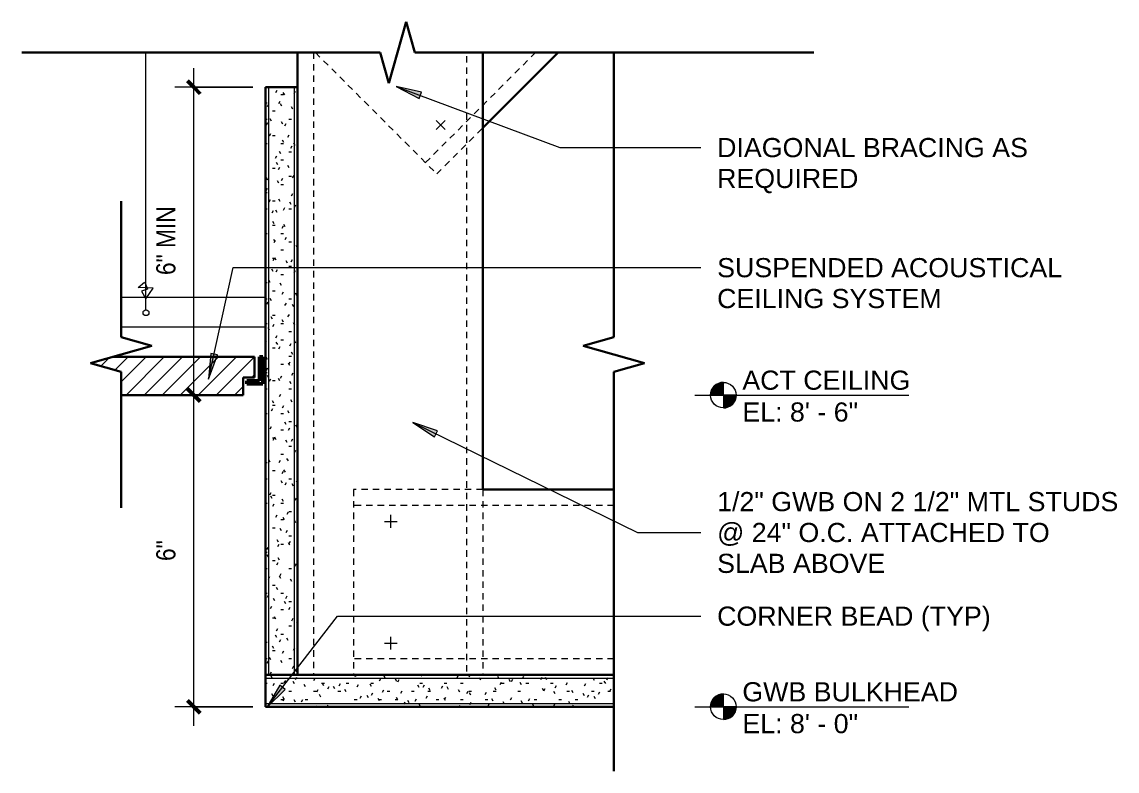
# Model space of a CAD drawing. Header units: inches. Extents: x 65 to 406, y 49 to 174.
# Drawn here: x 169.72 to 191.16, y 59.64 to 74.3 of the extents above; entities that cross this region are included whole.
import ezdxf

# ---------------------------------------------------------------- set-up
doc = ezdxf.new("R2010")
doc.units = ezdxf.units.IN
doc.header["$MEASUREMENT"] = 0
doc.linetypes.add('Hidden 1_8_', pattern=[0.1875, 0.125, -0.06249999999999999])
for name, color, linetype, lineweight in [('A-ANNO-DIMS', 211, 'Continuous', 9), ('A-ANNO-DIMS-4', 211, 'Continuous', 9), ('A-ANNO-NOTE', 131, 'Continuous', 20), ('A-DETL', 90, 'Continuous', 9), ('A-DETL-GENF', 92, 'Continuous', 9), ('A-DETL-HDLN', 90, 'Hidden 1_8_', 9), ('A-DETL-MEDM', 33, 'Continuous', 30), ('A-DETL-THIN', 151, 'Continuous', 9), ('G-ANNO-TEXT', 231, 'Continuous', 9)]:
    doc.layers.add(name, color=color, linetype=linetype, lineweight=lineweight)
doc.styles.add('Arial_2', font='arial.ttf', dxfattribs={"height": 0.3749999999999999})
doc.styles.add('Arial_3', font='arial.ttf', dxfattribs={"width": 0.85, "height": 0.3749999999999999})
doc.dimstyles.new('Linear_-_3_32__Arial__85_-_1_2__Tolerance', dxfattribs={"dimscale": 12, "dimtxt": 0.3825972749838638, "dimasz": 0.02083333333333333, "dimexe": 0.03125, "dimexo": 0.02083333333333334, "dimgap": 0.02083333333333333, "dimtad": 1, "dimdec": 1, "dimrnd": 0.5, "dimzin": 3, "dimdsep": 46, "dimlunit": 4, "dimtxsty": 'Arial_3', "dimblk1": 'OBLIQUE', "dimblk2": 'OBLIQUE', "dimsah": 1, "dimcen": 0.09, "dimdle": 0.03125, "dimazin": 0, "dimtfac": 1, "dimtdec": 4, "dimtix": 1, "dimtmove": 0, "dimatfit": 3, "dimfxl": 1, "dimtvp": 1, "dimfrac": 2, "dimtolj": 1, "dimtzin": 0, "dimarcsym": 2})
doc.dimstyles.new('Linear_-_3_32__Arial__85_-_1__Tolerance', dxfattribs={"dimscale": 12, "dimtxt": 0.3825972749838638, "dimasz": 0.02083333333333333, "dimexe": 0.03125, "dimexo": 0.02083333333333334, "dimgap": 0.02083333333333333, "dimtad": 1, "dimdec": 0, "dimzin": 3, "dimdsep": 46, "dimlunit": 4, "dimtxsty": 'Arial_3', "dimblk1": 'OBLIQUE', "dimblk2": 'OBLIQUE', "dimsah": 1, "dimcen": 0.09, "dimdle": 0.03125, "dimazin": 0, "dimtfac": 1, "dimtdec": 4, "dimtix": 1, "dimtmove": 0, "dimatfit": 3, "dimfxl": 1, "dimtvp": 1, "dimfrac": 2, "dimtolj": 1, "dimtzin": 0, "dimarcsym": 2})

# ---------------------------------------------------------------- blocks, each defined once
blk = doc.blocks.new('Gypsum Wallboard-Section - 5_8_-2599201-Section Detail - Drywall Bulkhead 4')
at = {"layer": 'A-DETL-GENF'}
h = blk.add_hatch(dxfattribs=at)
h.set_pattern_fill('FP_7', color=256, style=0, pattern_type=2)
h.set_pattern_definition([(0, (-185.694, -61.521), (0.64, 0.16), [0.053, -0.427, 0.053, -0.427, -2.56]), (0, (-185.694, -61.521), (0.64, 0.16), [-0.96, 0.053, -0.907, 0.053, -0.427, -1.12]), (0, (-185.694, -61.521), (0.64, 0.16), [-2.4, 0.053, -0.267, 0.053, -0.747]), (120, (-185.454, -61.441), (-0.45856406460551, 0.4742562584220408), [0.05299999999999999, -0.427, 0.05299999999999999, -0.427, -2.56]), (120, (-185.454, -61.441), (-0.45856406460551, 0.4742562584220408), [-0.9599999999999999, 0.05299999999999999, -0.9069999999999999, 0.05299999999999999, -0.427, -1.12]), (120, (-185.454, -61.441), (-0.45856406460551, 0.4742562584220408), [-2.399999999999999, 0.05299999999999999, -0.267, 0.05299999999999999, -0.7469999999999999]), (240, (-185.374, -61.121), (-0.1814359353944897, -0.6342562584220407), [0.053, -0.427, 0.053, -0.427, -2.56]), (240, (-185.374, -61.121), (-0.1814359353944897, -0.6342562584220407), [-0.96, 0.053, -0.907, 0.053, -0.427, -1.12]), (240, (-185.374, -61.121), (-0.1814359353944897, -0.6342562584220407), [-2.4, 0.053, -0.267, 0.053, -0.747])])
h.paths.add_polyline_path([(0.6249999200002455, -0.6249999999999324), (6.817665839260726, -0.6249999999999324), (6.817665839260736, 7.460698725481051e-14), (2.451372438372345e-13, 7.460698725481051e-14), (2.34479102800833e-13, -0.6249999999999324)], flags=0)
for p, q in [((0, -0.06249999999999994), (6.817665839260481, -0.06249999999999994)), ((0, -0.5625000000000024), (6.817665839260483, -0.5625000000000024))]:
    blk.add_line(p, q, dxfattribs=at)
at = {"layer": 'A-DETL-MEDM'}
for p, q in [((0, -0.6250000000000027), (0, 0)), ((0.6249999200000096, 0), (6.817665839260483, 0)), ((6.817665839260483, -0.6250000000000027), (0, -0.6250000000000027))]:
    blk.add_line(p, q, dxfattribs=at)
blk = doc.blocks.new('Gypsum Wallboard-Section - 5_8_-2599202-Section Detail - Drywall Bulkhead 4')
at = {"layer": 'A-DETL-GENF'}
h = blk.add_hatch(dxfattribs=at)
h.set_pattern_fill('FP_8', color=256, style=0, pattern_type=2)
h.set_pattern_definition([(270, (-61.521, 185.694), (0.16, -0.64), [0.053, -0.427, 0.053, -0.427, -2.56]), (270, (-61.521, 185.694), (0.16, -0.64), [-0.96, 0.053, -0.907, 0.053, -0.427, -1.12]), (270, (-61.521, 185.694), (0.16, -0.64), [-2.4, 0.053, -0.267, 0.053, -0.747]), (29.99999999999999, (-61.441, 185.454), (0.4742562584220408, 0.4585640646055101), [0.053, -0.427, 0.053, -0.427, -2.56]), (29.99999999999999, (-61.441, 185.454), (0.4742562584220408, 0.4585640646055101), [-0.96, 0.053, -0.907, 0.053, -0.427, -1.12]), (29.99999999999999, (-61.441, 185.454), (0.4742562584220408, 0.4585640646055101), [-2.4, 0.053, -0.267, 0.053, -0.747]), (150, (-61.121, 185.374), (-0.6342562584220407, 0.1814359353944898), [0.053, -0.427, 0.053, -0.427, -2.56]), (150, (-61.121, 185.374), (-0.6342562584220407, 0.1814359353944898), [-0.96, 0.053, -0.907, 0.053, -0.427, -1.12]), (150, (-61.121, 185.374), (-0.6342562584220407, 0.1814359353944898), [-2.4, 0.053, -0.267, 0.053, -0.747])])
h.paths.add_polyline_path([(7.460698725481051e-14, -0.6250000000002308), (11.50000000000007, -0.6250000000002308), (11.50000000000007, -2.1316282072803e-13), (7.460698725481051e-14, -2.1316282072803e-13)], flags=0)
for p, q in [((0, -0.06249999999999994), (11.49999999999999, -0.06249999999999994)), ((0, -0.5625000000000024), (11.49999999999999, -0.5625000000000024))]:
    blk.add_line(p, q, dxfattribs=at)
at = {"layer": 'A-DETL-MEDM'}
for p, q in [((0, 0), (11.49999999999999, 0)), ((0, -0.6250000000000027), (0, 0)), ((11.49999999999999, 0), (11.49999999999999, -0.6250000000000027)), ((11.49999999999999, -0.6250000000000027), (0, -0.6250000000000027))]:
    blk.add_line(p, q, dxfattribs=at)
blk = doc.blocks.new('Break Line - Break Line-2599203-Section Detail - Drywall Bulkhead 4')
at = {"layer": 'A-DETL-MEDM'}
for p, q in [((0.169052581924793, 0.5999247670243675), (-0.1690525819247961, -0.5999247670247505)), ((0.3381051638495886, -1.80855330711438e-13), (0.169052581924793, 0.5999247670243675)), ((-0.3381051638495473, -1.80855330711438e-13), (-8.153146860513182, -1.80855330711438e-13)), ((-0.1690525819247961, -0.5999247670247504), (-0.3381051638495473, -1.80855330711438e-13)), ((5.911304243068954, -1.80855330711438e-13), (0.3381051638495886, -1.80855330711438e-13))]:
    blk.add_line(p, q, dxfattribs=at)
blk = doc.blocks.new('Break Line - Break Line-V1-Section Detail - Drywall Bulkhead 4')
at = {"layer": 'A-DETL-MEDM'}
for p, q in [((0.169052581924793, 0.5999247670243675), (-0.1690525819247961, -0.5999247670247505)), ((0.3381051638495886, -1.80855330711438e-13), (0.169052581924793, 0.5999247670243675)), ((-0.3381051638495473, -1.80855330711438e-13), (-8.153146860513182, -1.80855330711438e-13)), ((-0.1690525819247961, -0.5999247670247504), (-0.3381051638495473, -1.80855330711438e-13)), ((7.350350393248437, -1.80855330711438e-13), (0.3381051638495886, -1.80855330711438e-13))]:
    blk.add_line(p, q, dxfattribs=at)
blk = doc.blocks.new('Break Line - Break Line-2599368-Section Detail - Drywall Bulkhead 4')
at = {"layer": 'A-DETL-MEDM'}
for p, q in [((-0.3381051638495471, 1.80855330711438e-13), (-0.169052581924796, 0.5999247670247504)), ((-0.169052581924796, 0.5999247670247505), (0.169052581924793, -0.5999247670243675)), ((-2.99999999999998, 1.80855330711438e-13), (-0.338105163849547, 1.80855330711438e-13)), ((0.169052581924793, -0.5999247670243675), (0.3381051638495886, 1.80855330711438e-13)), ((0.3381051638495886, 1.80855330711438e-13), (3.000000000000018, 1.80855330711438e-13))]:
    blk.add_line(p, q, dxfattribs=at)
blk = doc.blocks.new('FORM Elevation Symbol - Default-654938-Section Detail - Drywall Bulkhead 4')
at = {"layer": 'A-ANNO-NOTE', "lineweight": 9}
h = blk.add_hatch(color=256, dxfattribs=at)
edge = h.paths.add_edge_path(flags=0)
edge.add_line((0.06228824751588267, -1.7167258113785e-19), (-0.0002117524841174084, 2.019428190207925e-16))
edge.add_arc((0.06228824751588276, 1.196959198423997e-16), 0.06250000000000012, 90.00000000000028, 180.0000000000003, ccw=False)
edge.add_line((0.06228824751588278, 0.06250000000000029), (0.06228824751588267, 0))
h = blk.add_hatch(color=256, dxfattribs=at)
edge = h.paths.add_edge_path(flags=0)
edge.add_arc((0.06228824751588245, -5.818472602597125e-16), 0.06250000000000006, -89.99999999999937, 7.958078640513122e-13, ccw=False)
edge.add_line((0.06228824751588317, -0.06250000000000068), (0.06228824751588328, 0))
edge.add_line((0.06228824751588328, 2.587522633013546e-21), (0.1247882475158825, -2.019428190207919e-16))
at = {"layer": 'A-ANNO-NOTE'}
for p, q in [((0.06228824751588267, 0), (0.06228824751588278, 0.06250000000000029)), ((-0.07662312999484315, 2.200828220587822e-16), (0.9695718919529006, -2.93551736688739e-17)), ((-0.0002117524841174084, 2.019428190207925e-16), (0.06228824751588267, -1.7167258113785e-19)), ((0.1247882475158825, -2.019428190207919e-16), (0.06228824751588328, 2.587522633013546e-21)), ((0.06228824751588328, 0), (0.06228824751588317, -0.06250000000000068))]:
    blk.add_line(p, q, dxfattribs=at)
blk.add_circle((0.06228824751588267, 0), 0.06250000000000014, dxfattribs=at)
for centre, radius, start, end in [((0.06228824751588276, 1.196959198423997e-16), 0.06250000000000012, 89.99999999999994, 180), ((0.06228824751588245, -5.818472602597125e-16), 0.06250000000000006, 270.0000000000002, 4.007498898644031e-13)]:
    blk.add_arc(centre, radius, start, end, dxfattribs=at)
blk = doc.blocks.new('DIMBLOCK9-Section Detail - Drywall Bulkhead 4')
at = {"layer": 'A-ANNO-DIMS-4'}
for p, q in [((173.0865127423898, 66.62059531344553), (173.0865127423898, 73.396274085526)), ((174.2402269977309, 73.021274085526), (172.7115127423898, 73.021274085526)), ((173.0865127423898, 73.021274085526), (174.2402269977309, 73.021274085526)), ((173.1597360470931, 66.99559531344553), (172.7115127423898, 66.99559531344553)), ((173.0865127423898, 66.99559531344553), (173.1597360470931, 66.99559531344553))]:
    blk.add_line(p, q, dxfattribs=at)
at = {"layer": 'A-ANNO-DIMS-4', "lineweight": 50}
for p, q in [((173.0865127423898, 73.021274085526), (172.9615127423898, 73.14627408552602)), ((173.0865127423898, 73.021274085526), (173.2115127423897, 72.896274085526)), ((173.0865127423898, 66.99559531344553), (172.9615127423898, 67.12059531344555)), ((173.0865127423898, 66.99559531344553), (173.2115127423897, 66.87059531344553))]:
    blk.add_line(p, q, dxfattribs=at)
at = {"layer": 'A-ANNO-DIMS-4', "color": 0, "insert": (172.349676615856, 69.34624710816756), "char_height": 0.3749999999999999, "width": 1.589250219163741, "attachment_point": 1, "rotation": 90, "line_spacing_factor": 0.9417779076525877, "style": 'Arial_3'}
blk.add_mtext('6" MIN', dxfattribs=at)
blk = doc.blocks.new('_Oblique')
at = {"color": 0, "linetype": 'ByBlock', "lineweight": -2}
blk.add_line((-0.5, -0.5), (0.5, 0.5), dxfattribs=at)
blk = doc.blocks.new('DIMBLOCK10-Section Detail - Drywall Bulkhead 4')
at = {"layer": 'A-ANNO-DIMS-4'}
for p, q in [((173.0865127423898, 60.52127408552602), (173.0865127423898, 67.37059531344553)), ((173.1597360470931, 66.99559531344553), (172.7115127423898, 66.99559531344553)), ((173.0865127423898, 66.99559531344553), (173.1597360470931, 66.99559531344553)), ((174.2402270777309, 60.89627408552602), (172.7115127423898, 60.89627408552602)), ((173.0865127423898, 60.89627408552602), (174.2402270777309, 60.89627408552602))]:
    blk.add_line(p, q, dxfattribs=at)
at = {"layer": 'A-ANNO-DIMS-4', "lineweight": 50}
for p, q in [((173.0865127423898, 66.99559531344553), (172.9615127423898, 67.12059531344555)), ((173.0865127423898, 66.99559531344553), (173.2115127423897, 66.87059531344553)), ((173.0865127423898, 60.89627408552602), (172.9615127423898, 61.02127408552602)), ((173.0865127423898, 60.89627408552602), (173.2115127423897, 60.77127408552602))]:
    blk.add_line(p, q, dxfattribs=at)
at = {"layer": 'A-ANNO-DIMS-4', "color": 0, "insert": (172.349676615856, 63.74874995007102), "char_height": 0.3749999999999999, "width": 0.4732433985954253, "attachment_point": 1, "rotation": 90, "line_spacing_factor": 0.9417779076525877, "style": 'Arial_3'}
blk.add_mtext('6"', dxfattribs=at)

msp = doc.modelspace()

# ---------------------------------------------------------------- hatches: boundary and pattern name
at = {"layer": 'A-DETL-GENF'}
h = msp.add_hatch(dxfattribs=at)
h.set_pattern_fill('FP_9', style=0, pattern_type=2)
h.set_pattern_definition([(45, (-11.20342523133676, 0), (-0.1767766952966369, 0.1767766952966369), [])])
h.paths.add_polyline_path([(174.0478528180011, 66.99559531344562), (174.0478528180011, 67.34113449342013), (174.2746798166486, 67.34113449342013), (174.2746798166486, 67.74559531344562), (171.5062460580131, 67.74559531344562), (171.0639236108018, 67.62095343190566), (171.6638483778264, 67.45190084998092), (171.6638483778264, 66.99559531344562)], flags=0)
at = {"layer": 'G-ANNO-TEXT'}
for points in [[(177.0474529294078, 73.03689723104117), (177.4928449563917, 72.80034060498838), (177.5388939511624, 72.92367701567721)], [(173.3732255158743, 67.30894841781186), (173.5456414773322, 67.78287439437865), (173.4171054772067, 67.81135029283196)], [(177.3737466036278, 66.45815563592517), (177.793896778162, 66.17921670735991), (177.8517752152634, 66.29746418783918)], [(174.5154185875752, 60.87981782345177), (174.8730840098014, 61.23535761134336), (174.768876387676, 61.31581350989637)]]:
    msp.add_hatch(color=7, dxfattribs=at).paths.add_polyline_path(points, flags=0)

# ---------------------------------------------------------------- linework, layer by layer
at = {"layer": 'A-DETL', "lineweight": 50}
for p, q in [((174.4342168036143, 67.74559531344553), (174.370786831137, 67.74559531344553)), ((174.370786831137, 67.74559531344553), (174.370786831137, 67.27684531344556)), ((174.4342168036143, 67.21434531344556), (174.4342168036143, 67.74559531344553)), ((174.370786831137, 67.27684531344556), (174.120786831137, 67.27684531344556)), ((174.120786831137, 67.27684531344556), (174.120786831137, 67.21434531344556)), ((174.120786831137, 67.21434531344556), (174.4342168036143, 67.21434531344556))]:
    msp.add_line(p, q, dxfattribs=at)
at = {"layer": 'A-DETL-HDLN'}
for p, q in [((175.427726997731, 73.70131025689935), (175.427726997731, 61.52127408552602)), ((175.4660445161549, 73.70131025689935), (177.8404270075031, 71.32692776555125)), ((177.6194561383822, 71.54789863467211), (179.7728677606094, 73.70131025689935)), ((178.427722997731, 61.58377400552602), (178.4277229977309, 73.70131025689935)), ((177.6194561383822, 71.54789863467211), (178.7402229977309, 72.66866549402084)), ((177.8404270075031, 71.32692776555125), (178.7402229977309, 72.22672375577912)), ((178.7402229977309, 65.14627000552606), (176.2134227687822, 65.14627000552606)), ((176.2134227687822, 65.14627000552606), (176.2134227687822, 61.52127408552602)), ((178.7402229977309, 65.14627000552606), (178.7402229977309, 61.52127408552602)), ((181.3078929169913, 64.83377000552602), (176.2134227687822, 64.833770005526)), ((181.3078929169913, 61.83377400552494), (176.2134227687822, 61.83377400552492))]:
    msp.add_line(p, q, dxfattribs=at)
at = {"layer": 'A-DETL-MEDM'}
for p, q in [((175.1152269977308, 73.021274085526), (175.1152269977308, 73.70131025689935)), ((178.7402229977309, 65.14627000552606), (178.7402229977309, 73.70131025689935)), ((178.7402229977309, 72.22672375577912), (180.2148094988511, 73.70131025689935)), ((174.2746798166484, 67.74559531344553), (171.5062460580129, 67.74559531344553)), ((174.2746798166484, 67.34113449342006), (174.2746798166484, 67.74559531344553)), ((174.0478528180009, 66.99559531344553), (174.0478528180009, 67.34113449342006)), ((174.0478528180009, 67.34113449342006), (174.2746798166484, 67.34113449342006)), ((171.6638483778262, 66.99559531344553), (174.0478528180009, 66.99559531344553)), ((181.3078929169913, 65.14627000552608), (178.7402229977309, 65.14627000552606))]:
    msp.add_line(p, q, dxfattribs=at)
at = {"layer": 'A-DETL-THIN'}
for p, q in [((172.1481013562435, 68.66537524966473), (172.1481013562435, 73.70131025689935)), ((178.0047018214012, 72.19252910867218), (177.8279251261046, 72.36930580396873)), ((177.8279251261046, 72.19252910867212), (178.0047018214012, 72.36930580396873)), ((171.9983717413273, 69.09938854598468), (172.1176894407424, 69.20498809734417)), ((172.2899506707273, 69.0915141987704), (171.9983717413273, 69.09938854598468)), ((172.1796235346482, 69.06789087119355), (172.0614156097992, 69.02851884918815)), ((172.0614156097992, 69.02851884918815), (172.1481013562435, 68.87890482244657)), ((172.1289178249684, 69.20498809734417), (172.1796235346482, 69.06789087119355)), ((172.1481013562435, 68.87890482244657), (172.2899506707273, 69.0915141987704)), ((174.4902270777307, 68.90569487985582), (171.6638483778262, 68.90569487985582)), ((174.4902270777308, 68.32527081883578), (171.6638483778262, 68.32527081883578)), ((176.8166551831927, 64.5253572608867), (177.0666551831926, 64.5253572608867)), ((176.9416551831927, 64.4003572608867), (176.9416551831927, 64.6503572608867)), ((176.9416551831927, 62.01718675016443), (176.9416551831927, 62.26718675016443)), ((176.8166551831927, 62.14218675016443), (177.0666551831926, 62.14218675016443))]:
    msp.add_line(p, q, dxfattribs=at)
msp.add_circle((172.1489097125838, 68.60860903663948), 0.05677196826957243, dxfattribs=at)
at = {"layer": 'G-ANNO-TEXT', "color": 7}
for p, q in [((177.0474529294078, 73.03689723104117), (177.4928449563917, 72.80034060498838)), ((177.5388939511624, 72.92367701567721), (177.0474529294078, 73.03689723104117)), ((177.0474529294078, 73.03689723104117), (180.2498141250365, 71.84126073466555)), ((177.4928449563917, 72.80034060498838), (177.5388939511624, 72.92367701567721)), ((180.2498141250365, 71.84126073466555), (183.0075230907417, 71.84126073466555)), ((173.3732255158743, 67.30894841781186), (173.8565923260193, 69.49079481227552)), ((173.8565923260193, 69.49079481227552), (183.0075230907418, 69.49079481227552)), ((173.4171054772067, 67.81135029283196), (173.3732255158743, 67.30894841781186)), ((173.3732255158743, 67.30894841781186), (173.5456414773322, 67.78287439437865)), ((173.5456414773322, 67.78287439437865), (173.4171054772067, 67.81135029283196)), ((177.3737466036278, 66.45815563592517), (177.793896778162, 66.17921670735991)), ((177.8517752152634, 66.29746418783918), (177.3737466036278, 66.45815563592517)), ((177.3737466036278, 66.45815563592517), (181.7680549445111, 64.30727937301266)), ((177.793896778162, 66.17921670735991), (177.8517752152634, 66.29746418783918)), ((181.7680549445111, 64.30727937301266), (183.0075230907418, 64.30727937301266)), ((174.5154185875752, 60.87981782345177), (175.8975237758757, 62.6699400865829)), ((175.8975237758757, 62.6699400865829), (183.0075230907417, 62.6699400865829)), ((174.768876387676, 61.31581350989637), (174.5154185875752, 60.87981782345177)), ((174.8730840098014, 61.23535761134336), (174.768876387676, 61.31581350989637)), ((174.5154185875752, 60.87981782345177), (174.8730840098014, 61.23535761134336))]:
    msp.add_line(p, q, dxfattribs=at)

# ---------------------------------------------------------------- block references
at = {"layer": 'A-ANNO-NOTE', "xscale": 4, "yscale": 4, "zscale": 4}
for p in [(183.2000889184512, 66.99559531344553), (183.2000889184512, 60.89627408552602)]:
    msp.add_blockref('FORM Elevation Symbol - Default-654938-Section Detail - Drywall Bulkhead 4', p, dxfattribs=at)
at = {"layer": 'A-DETL-GENF'}
for name, p, rotation in [('Break Line - Break Line-V1-Section Detail - Drywall Bulkhead 4', (177.0703079858544, 73.70131025689916), 180), ('Break Line - Break Line-2599203-Section Detail - Drywall Bulkhead 4', (181.3078929169912, 67.7900060138304), 90.00000000000014), ('Gypsum Wallboard-Section - 5_8_-2599202-Section Detail - Drywall Bulkhead 4', (174.4902269977309, 61.52127408552602), 90), ('Break Line - Break Line-2599368-Section Detail - Drywall Bulkhead 4', (171.6638483778264, 67.79000601383039), 90.0000000000001)]:
    msp.add_blockref(name, p, dxfattribs=dict(at, rotation=rotation))
msp.add_blockref('Gypsum Wallboard-Section - 5_8_-2599201-Section Detail - Drywall Bulkhead 4', (174.4902270777309, 61.52127408552602), dxfattribs=at)

# ---------------------------------------------------------------- texts
at = {"layer": 'A-ANNO-NOTE', "lineweight": 9, "char_height": 0.3749999999999999, "attachment_point": 1, "style": 'Arial_2'}
for s, insert, width in [('ACT CEILING', (183.8210446372024, 67.47596269655727), 4.014749999999998), ('EL: 8\' - 6"', (183.8210446372024, 66.8530362129041), 2.764874999999998), ('GWB BULKHEAD', (183.8210446372024, 61.37664146863776), 5.214124999999997), ('EL: 8\' - 0"', (183.8210446372024, 60.75371498498458), 2.764874999999998)]:
    msp.add_mtext(s, dxfattribs=dict(at, insert=insert, width=width))
at = {"layer": 'G-ANNO-TEXT', "color": 7, "char_height": 0.3749999999999999, "attachment_point": 1, "style": 'Arial_2'}
for s, insert, width in [('DIAGONAL BRACING AS ', (183.3275230907417, 72.02876073466555), 7.638124999999999), ('REQUIRED', (183.3275230907417, 71.4245940679989), 3.396124999999999), ('SUSPENDED ACOUSTICAL ', (183.3275230907417, 69.67829481227552), 8.471374999999998), ('CEILING SYSTEM', (183.3275230907417, 69.07412814560887), 5.365624999999999), ('1/2" GWB ON 2 1/2" MTL STUDS ', (183.3275230907417, 65.09899525227776), 9.797), ('@ 24" O.C. ATTACHED TO ', (183.3275230907417, 64.49482858561109), 8.168374999999997), ('SLAB ABOVE', (183.3275230907417, 63.89066191894442), 4.039999999999999), ('CORNER BEAD (TYP)', (183.3275230907417, 62.8574400865829), 6.577624999999999)]:
    msp.add_mtext(s, dxfattribs=dict(at, insert=insert, width=width))

# ---------------------------------------------------------------- dimensions: what is measured, and where the dimension line sits
at = {"layer": 'A-ANNO-DIMS'}
for base, p1, p2, dimstyle, override, picture, middle in [((173.0865127423898, 73.02127408552603), (172.9097360470931, 66.99559531344553), (174.4902269977309, 73.021274085526), 'Linear_-_3_32__Arial__85_-_1__Tolerance', {"dimpost": '<>MIN', "dimfxl": 6.22950690740038}, 'DIMBLOCK9-Section Detail - Drywall Bulkhead 4', (172.6450478708797, 70.00843469948573)), ((173.0865127423898, 66.99559531344556), (174.4902270777309, 60.89627408552602), (172.9097360470931, 66.99559531344553), 'Linear_-_3_32__Arial__85_-_1_2__Tolerance', {"dimpost": '<>', "dimfxl": 6.300767519856299}, 'DIMBLOCK10-Section Detail - Drywall Bulkhead 4', (172.6450478708797, 63.94593469948574))]:
    dim = msp.add_linear_dim(base=base, p1=p1, p2=p2, angle=89.99999999999991, dimstyle=dimstyle, override=override, dxfattribs=at)
    dim.commit()
    dim.dimension.update_dxf_attribs({"geometry": picture, "text_midpoint": middle})

doc.saveas('drawing.dxf')
